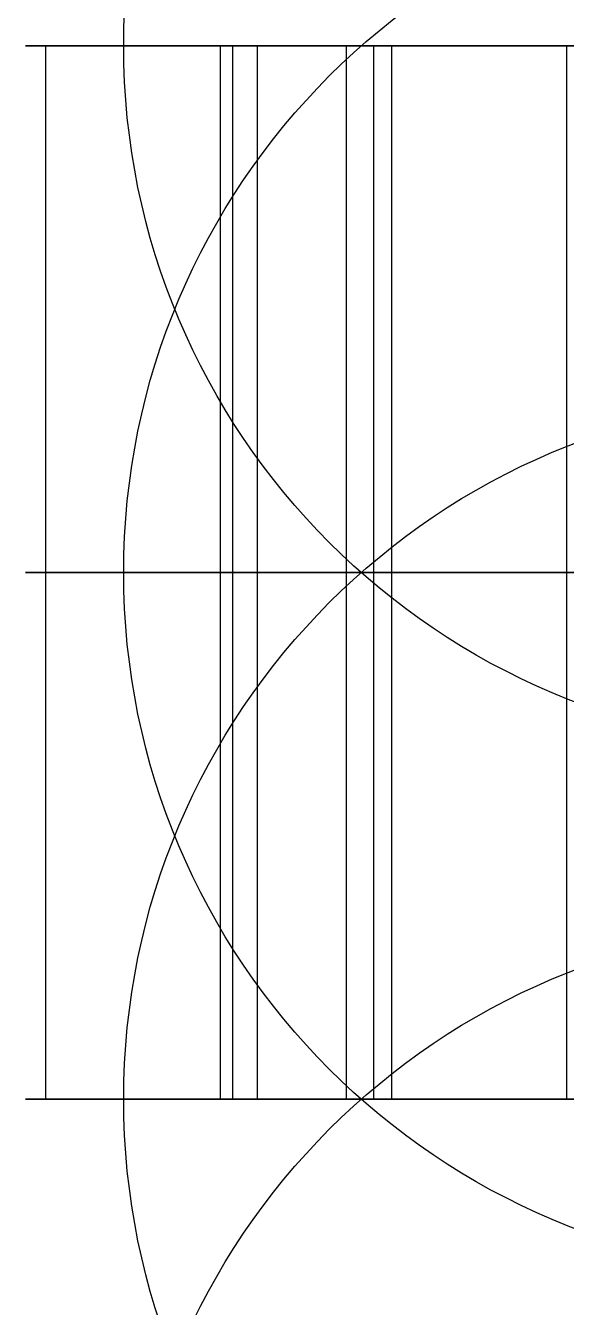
# Model space of a CAD drawing. Extents: x -60 to 60, y -153 to -30.
# Drawn here: x -4.56 to -1.48, y -91.19 to -83.88 of the extents above; entities that cross this region are included whole.
import ezdxf

# ---------------------------------------------------------------- set-up
doc = ezdxf.new("R2010")
doc.units = 0
doc.layers.add('Cut051006', color=7, linetype='CONTINUOUS')

msp = doc.modelspace()

# ---------------------------------------------------------------- linework, layer by layer
at = {"layer": 'Cut051006'}
for p, q in [((-4.44613, -84, 113.756), (-4.44613, -87, 113.756)), ((-4.44613, -84, 113.756), (-4.44613, -87, 113.756)), ((-4.44613, -84, 0.89395), (-4.44613, -87, 0.89395)), ((-4.44613, -84, 0.89395), (-4.44613, -87, 0.89395)), ((-3.4508, -84, 113.825), (-3.4508, -87, 113.825)), ((-3.4508, -84, 113.825), (-3.4508, -87, 113.825)), ((-3.4508, -84, 0.82435), (-3.4508, -87, 0.82435)), ((-3.4508, -84, 0.82435), (-3.4508, -87, 0.82435)), ((-3.38018, -84, 114.135), (-3.38018, -87, 114.135)), ((-3.38018, -84, 114.135), (-3.38018, -87, 114.135)), ((-3.38018, -84, 0.51508), (-3.38018, -87, 0.51508)), ((-3.38018, -84, 0.51508), (-3.38018, -87, 0.51508)), ((-3.23902, -84, 114.275), (-3.23902, -87, 114.275)), ((-3.23902, -84, 114.275), (-3.23902, -87, 114.275)), ((-3.23902, -84, 0.3751), (-3.23902, -87, 0.3751)), ((-3.23902, -84, 0.3751), (-3.23902, -87, 0.3751)), ((-2.73159, -84, 114.301), (-2.73159, -87, 114.301)), ((-2.73159, -84, 114.301), (-2.73159, -87, 114.301)), ((-2.73159, -84, 0.3485), (-2.73159, -87, 0.3485)), ((-2.73159, -84, 0.3485), (-2.73159, -87, 0.3485)), ((-2.57657, -84, 114.177), (-2.57657, -87, 114.177)), ((-2.57657, -84, 114.177), (-2.57657, -87, 114.177)), ((-2.57657, -84, 0.47296), (-2.57657, -87, 0.47296)), ((-2.57657, -84, 0.47296), (-2.57657, -87, 0.47296)), ((-2.47401, -84, 113.877), (-2.47401, -87, 113.877)), ((-2.47401, -84, 113.877), (-2.47401, -87, 113.877)), ((-2.47401, -84, 0.77316), (-2.47401, -87, 0.77316)), ((-2.47401, -84, 0.77316), (-2.47401, -87, 0.77316)), ((-1.47686, -84, 113.911), (-1.47686, -87, 113.911)), ((-1.47686, -84, 113.911), (-1.47686, -87, 113.911)), ((-1.47686, -84, 0.73833), (-1.47686, -87, 0.73833)), ((-1.47686, -84, 0.73833), (-1.47686, -87, 0.73833)), ((-4.44613, -87, 113.756), (-4.44613, -90, 113.756)), ((-4.44613, -87, 113.756), (-4.44613, -90, 113.756)), ((-4.44613, -87, 0.89395), (-4.44613, -90, 0.89395)), ((-4.44613, -87, 0.89395), (-4.44613, -90, 0.89395)), ((-3.4508, -87, 113.825), (-3.4508, -90, 113.825)), ((-3.4508, -87, 113.825), (-3.4508, -90, 113.825)), ((-3.4508, -87, 0.82435), (-3.4508, -90, 0.82435)), ((-3.4508, -87, 0.82435), (-3.4508, -90, 0.82435)), ((-3.38018, -87, 114.135), (-3.38018, -90, 114.135)), ((-3.38018, -87, 114.135), (-3.38018, -90, 114.135)), ((-3.38018, -87, 0.51508), (-3.38018, -90, 0.51508)), ((-3.38018, -87, 0.51508), (-3.38018, -90, 0.51508)), ((-3.23902, -87, 114.275), (-3.23902, -90, 114.275)), ((-3.23902, -87, 114.275), (-3.23902, -90, 114.275)), ((-3.23902, -87, 0.3751), (-3.23902, -90, 0.3751)), ((-3.23902, -87, 0.3751), (-3.23902, -90, 0.3751)), ((-2.73159, -87, 114.301), (-2.73159, -90, 114.301)), ((-2.73159, -87, 114.301), (-2.73159, -90, 114.301)), ((-2.73159, -87, 0.3485), (-2.73159, -90, 0.3485)), ((-2.73159, -87, 0.3485), (-2.73159, -90, 0.3485)), ((-2.57657, -87, 114.177), (-2.57657, -90, 114.177)), ((-2.57657, -87, 114.177), (-2.57657, -90, 114.177)), ((-2.57657, -87, 0.47296), (-2.57657, -90, 0.47296)), ((-2.57657, -87, 0.47296), (-2.57657, -90, 0.47296)), ((-2.47401, -87, 113.877), (-2.47401, -90, 113.877)), ((-2.47401, -87, 113.877), (-2.47401, -90, 113.877)), ((-2.47401, -87, 0.77316), (-2.47401, -90, 0.77316)), ((-2.47401, -87, 0.77316), (-2.47401, -90, 0.77316)), ((-1.47686, -87, 113.911), (-1.47686, -90, 113.911)), ((-1.47686, -87, 113.911), (-1.47686, -90, 113.911)), ((-1.47686, -87, 0.73833), (-1.47686, -90, 0.73833)), ((-1.47686, -87, 0.73833), (-1.47686, -90, 0.73833))]:
    msp.add_line(p, q, dxfattribs=at)
for centre, radius in [((0, -90), 60), ((0, -90), 60), ((0, -93), 60), ((0, -93), 60), ((0, -84), 4), ((0, -84), 4), ((0, -87), 4), ((0, -87), 4), ((0, -87), 4), ((0, -87), 4), ((0, -90), 4), ((0, -90), 4), ((0, -90), 4), ((0, -90), 4), ((0, -93), 4), ((0, -93), 4)]:
    msp.add_circle(centre, radius, dxfattribs=at)
for points, degree in [([(-4.44613, -84, 113.756), (-4.52625, -84, 113.895), (-4.5591, -84, 114.052)], 2), ([(-4.5591, -84, 0.59752), (-4.52625, -84, 0.75474), (-4.44613, -84, 0.89395)], 2), ([(-4.44613, -84, 113.756), (-4.52625, -84, 113.895), (-4.5591, -84, 114.052)], 2), ([(-4.5591, -84, 0.59752), (-4.52625, -84, 0.75474), (-4.44613, -84, 0.89395)], 2), ([(-3.38018, -84, 114.135), (-3.39083, -84, 113.974), (-3.4508, -84, 113.825)], 2), ([(-3.4508, -84, 0.82435), (-3.39083, -84, 0.67534), (-3.38018, -84, 0.51508)], 2), ([(-3.38018, -84, 114.135), (-3.39083, -84, 113.974), (-3.4508, -84, 113.825)], 2), ([(-3.4508, -84, 0.82435), (-3.39083, -84, 0.67534), (-3.38018, -84, 0.51508)], 2), ([(-2.73159, -84, 114.301), (-3.23902, -84, 114.275)], 1), ([(-3.23902, -84, 0.3751), (-2.73159, -84, 0.3485)], 1), ([(-2.73159, -84, 114.301), (-3.23902, -84, 114.275)], 1), ([(-3.23902, -84, 0.3751), (-2.73159, -84, 0.3485)], 1), ([(-2.47401, -84, 113.877), (-2.54923, -84, 114.018), (-2.57657, -84, 114.177)], 2), ([(-2.57657, -84, 0.47296), (-2.54923, -84, 0.63124), (-2.47401, -84, 0.77316)], 2), ([(-2.47401, -84, 113.877), (-2.54923, -84, 114.018), (-2.57657, -84, 114.177)], 2), ([(-2.57657, -84, 0.47296), (-2.54923, -84, 0.63124), (-2.47401, -84, 0.77316)], 2), ([(-1.39549, -84, 114.218), (-1.41173, -84, 114.058), (-1.47686, -84, 113.911)], 2), ([(-1.47686, -84, 0.73833), (-1.41173, -84, 0.59152), (-1.39549, -84, 0.43172)], 2), ([(-1.39549, -84, 114.218), (-1.41173, -84, 114.058), (-1.47686, -84, 113.911)], 2), ([(-1.47686, -84, 0.73833), (-1.41173, -84, 0.59152), (-1.39549, -84, 0.43172)], 2), ([(-4.44613, -87, 113.756), (-4.52625, -87, 113.895), (-4.5591, -87, 114.052)], 2), ([(-4.5591, -87, 0.59752), (-4.52625, -87, 0.75474), (-4.44613, -87, 0.89395)], 2), ([(-4.44613, -87, 113.756), (-4.52625, -87, 113.895), (-4.5591, -87, 114.052)], 2), ([(-4.5591, -87, 0.59752), (-4.52625, -87, 0.75474), (-4.44613, -87, 0.89395)], 2), ([(-4.44613, -87, 113.756), (-4.52625, -87, 113.895), (-4.5591, -87, 114.052)], 2), ([(-4.5591, -87, 0.59752), (-4.52625, -87, 0.75474), (-4.44613, -87, 0.89395)], 2), ([(-4.44613, -87, 113.756), (-4.52625, -87, 113.895), (-4.5591, -87, 114.052)], 2), ([(-4.5591, -87, 0.59752), (-4.52625, -87, 0.75474), (-4.44613, -87, 0.89395)], 2), ([(-3.38018, -87, 114.135), (-3.39083, -87, 113.974), (-3.4508, -87, 113.825)], 2), ([(-3.4508, -87, 0.82435), (-3.39083, -87, 0.67534), (-3.38018, -87, 0.51508)], 2), ([(-3.38018, -87, 114.135), (-3.39083, -87, 113.974), (-3.4508, -87, 113.825)], 2), ([(-3.4508, -87, 0.82435), (-3.39083, -87, 0.67534), (-3.38018, -87, 0.51508)], 2), ([(-3.38018, -87, 114.135), (-3.39083, -87, 113.974), (-3.4508, -87, 113.825)], 2), ([(-3.4508, -87, 0.82435), (-3.39083, -87, 0.67534), (-3.38018, -87, 0.51508)], 2), ([(-3.38018, -87, 114.135), (-3.39083, -87, 113.974), (-3.4508, -87, 113.825)], 2), ([(-3.4508, -87, 0.82435), (-3.39083, -87, 0.67534), (-3.38018, -87, 0.51508)], 2), ([(-2.73159, -87, 114.301), (-3.23902, -87, 114.275)], 1), ([(-3.23902, -87, 0.3751), (-2.73159, -87, 0.3485)], 1), ([(-2.73159, -87, 114.301), (-3.23902, -87, 114.275)], 1), ([(-3.23902, -87, 0.3751), (-2.73159, -87, 0.3485)], 1), ([(-2.73159, -87, 114.301), (-3.23902, -87, 114.275)], 1), ([(-3.23902, -87, 0.3751), (-2.73159, -87, 0.3485)], 1), ([(-2.73159, -87, 114.301), (-3.23902, -87, 114.275)], 1), ([(-3.23902, -87, 0.3751), (-2.73159, -87, 0.3485)], 1), ([(-2.47401, -87, 113.877), (-2.54923, -87, 114.018), (-2.57657, -87, 114.177)], 2), ([(-2.57657, -87, 0.47296), (-2.54923, -87, 0.63124), (-2.47401, -87, 0.77316)], 2), ([(-2.47401, -87, 113.877), (-2.54923, -87, 114.018), (-2.57657, -87, 114.177)], 2), ([(-2.57657, -87, 0.47296), (-2.54923, -87, 0.63124), (-2.47401, -87, 0.77316)], 2), ([(-2.47401, -87, 113.877), (-2.54923, -87, 114.018), (-2.57657, -87, 114.177)], 2), ([(-2.57657, -87, 0.47296), (-2.54923, -87, 0.63124), (-2.47401, -87, 0.77316)], 2), ([(-2.47401, -87, 113.877), (-2.54923, -87, 114.018), (-2.57657, -87, 114.177)], 2), ([(-2.57657, -87, 0.47296), (-2.54923, -87, 0.63124), (-2.47401, -87, 0.77316)], 2), ([(-1.39549, -87, 114.218), (-1.41173, -87, 114.058), (-1.47686, -87, 113.911)], 2), ([(-1.47686, -87, 0.73833), (-1.41173, -87, 0.59152), (-1.39549, -87, 0.43172)], 2), ([(-1.39549, -87, 114.218), (-1.41173, -87, 114.058), (-1.47686, -87, 113.911)], 2), ([(-1.47686, -87, 0.73833), (-1.41173, -87, 0.59152), (-1.39549, -87, 0.43172)], 2), ([(-1.39549, -87, 114.218), (-1.41173, -87, 114.058), (-1.47686, -87, 113.911)], 2), ([(-1.47686, -87, 0.73833), (-1.41173, -87, 0.59152), (-1.39549, -87, 0.43172)], 2), ([(-1.39549, -87, 114.218), (-1.41173, -87, 114.058), (-1.47686, -87, 113.911)], 2), ([(-1.47686, -87, 0.73833), (-1.41173, -87, 0.59152), (-1.39549, -87, 0.43172)], 2), ([(-4.44613, -90, 113.756), (-4.52625, -90, 113.895), (-4.5591, -90, 114.052)], 2), ([(-4.5591, -90, 0.59752), (-4.52625, -90, 0.75474), (-4.44613, -90, 0.89395)], 2), ([(-4.44613, -90, 113.756), (-4.52625, -90, 113.895), (-4.5591, -90, 114.052)], 2), ([(-4.5591, -90, 0.59752), (-4.52625, -90, 0.75474), (-4.44613, -90, 0.89395)], 2), ([(-3.38018, -90, 114.135), (-3.39083, -90, 113.974), (-3.4508, -90, 113.825)], 2), ([(-3.4508, -90, 0.82435), (-3.39083, -90, 0.67534), (-3.38018, -90, 0.51508)], 2), ([(-3.38018, -90, 114.135), (-3.39083, -90, 113.974), (-3.4508, -90, 113.825)], 2), ([(-3.4508, -90, 0.82435), (-3.39083, -90, 0.67534), (-3.38018, -90, 0.51508)], 2), ([(-2.73159, -90, 114.301), (-3.23902, -90, 114.275)], 1), ([(-3.23902, -90, 0.3751), (-2.73159, -90, 0.3485)], 1), ([(-2.73159, -90, 114.301), (-3.23902, -90, 114.275)], 1), ([(-3.23902, -90, 0.3751), (-2.73159, -90, 0.3485)], 1), ([(-2.47401, -90, 113.877), (-2.54923, -90, 114.018), (-2.57657, -90, 114.177)], 2), ([(-2.57657, -90, 0.47296), (-2.54923, -90, 0.63124), (-2.47401, -90, 0.77316)], 2), ([(-2.47401, -90, 113.877), (-2.54923, -90, 114.018), (-2.57657, -90, 114.177)], 2), ([(-2.57657, -90, 0.47296), (-2.54923, -90, 0.63124), (-2.47401, -90, 0.77316)], 2), ([(-1.39549, -90, 114.218), (-1.41173, -90, 114.058), (-1.47686, -90, 113.911)], 2), ([(-1.47686, -90, 0.73833), (-1.41173, -90, 0.59152), (-1.39549, -90, 0.43172)], 2), ([(-1.39549, -90, 114.218), (-1.41173, -90, 114.058), (-1.47686, -90, 113.911)], 2), ([(-1.47686, -90, 0.73833), (-1.41173, -90, 0.59152), (-1.39549, -90, 0.43172)], 2)]:
    msp.add_open_spline(points, degree=degree, dxfattribs=at)
for points, degree, knots in [([(-3.4508, -84, 113.825), (-3.48163, -84, 113.749), (-3.53576, -84, 113.666), (-3.61836, -84, 113.6), (-3.70001, -84, 113.534), (-3.81092, -84, 113.487), (-3.92672, -84, 113.479), (-4.04244, -84, 113.471), (-4.15877, -84, 113.502), (-4.24885, -84, 113.556), (-4.33985, -84, 113.61), (-4.40492, -84, 113.684), (-4.44613, -84, 113.756)], 3, [0, 0, 0, 0, 0.558599, 0.558599, 0.558599, 1.1172, 1.1172, 1.1172, 1.6758, 1.6758, 1.6758, 2.2344, 2.2344, 2.2344, 2.2344]), ([(-4.44613, -84, 0.89395), (-4.40492, -84, 0.96571), (-4.33985, -84, 1.03973), (-4.24885, -84, 1.09372), (-4.15877, -84, 1.14797), (-4.04244, -84, 1.17884), (-3.92672, -84, 1.17019), (-3.81092, -84, 1.16265), (-3.70001, -84, 1.11589), (-3.61836, -84, 1.04963), (-3.53576, -84, 0.9835), (-3.48163, -84, 0.90115), (-3.4508, -84, 0.82435)], 3, [0, 0, 0, 0, 0.558599, 0.558599, 0.558599, 1.1172, 1.1172, 1.1172, 1.6758, 1.6758, 1.6758, 2.2344, 2.2344, 2.2344, 2.2344]), ([(-3.4508, -84, 113.825), (-3.48163, -84, 113.749), (-3.53576, -84, 113.666), (-3.61836, -84, 113.6), (-3.70001, -84, 113.534), (-3.81092, -84, 113.487), (-3.92672, -84, 113.479), (-4.04244, -84, 113.471), (-4.15877, -84, 113.502), (-4.24885, -84, 113.556), (-4.33985, -84, 113.61), (-4.40492, -84, 113.684), (-4.44613, -84, 113.756)], 3, [0, 0, 0, 0, 0.558599, 0.558599, 0.558599, 1.1172, 1.1172, 1.1172, 1.6758, 1.6758, 1.6758, 2.2344, 2.2344, 2.2344, 2.2344]), ([(-4.44613, -84, 0.89395), (-4.40492, -84, 0.96571), (-4.33985, -84, 1.03973), (-4.24885, -84, 1.09372), (-4.15877, -84, 1.14797), (-4.04244, -84, 1.17884), (-3.92672, -84, 1.17019), (-3.81092, -84, 1.16265), (-3.70001, -84, 1.11589), (-3.61836, -84, 1.04963), (-3.53576, -84, 0.9835), (-3.48163, -84, 0.90115), (-3.4508, -84, 0.82435)], 3, [0, 0, 0, 0, 0.558599, 0.558599, 0.558599, 1.1172, 1.1172, 1.1172, 1.6758, 1.6758, 1.6758, 2.2344, 2.2344, 2.2344, 2.2344]), ([(-3.23902, -84, 114.275), (-3.29213, -84, 114.272), (-3.33612, -84, 114.231), (-3.37728, -84, 114.188), (-3.38018, -84, 114.135)], 2, [0, 0, 0, 0.724386, 0.724386, 1.44877, 1.44877, 1.44877]), ([(-3.38018, -84, 0.51508), (-3.37728, -84, 0.46199), (-3.33612, -84, 0.41834), (-3.29213, -84, 0.37756), (-3.23902, -84, 0.3751)], 2, [0, 0, 0, 0.724386, 0.724386, 1.44877, 1.44877, 1.44877]), ([(-3.23902, -84, 114.275), (-3.29213, -84, 114.272), (-3.33612, -84, 114.231), (-3.37728, -84, 114.188), (-3.38018, -84, 114.135)], 2, [0, 0, 0, 0.724386, 0.724386, 1.44877, 1.44877, 1.44877]), ([(-3.38018, -84, 0.51508), (-3.37728, -84, 0.46199), (-3.33612, -84, 0.41834), (-3.29213, -84, 0.37756), (-3.23902, -84, 0.3751)], 2, [0, 0, 0, 0.724386, 0.724386, 1.44877, 1.44877, 1.44877]), ([(-2.57657, -84, 114.177), (-2.58501, -84, 114.229), (-2.6305, -84, 114.268), (-2.67852, -84, 114.304), (-2.73159, -84, 114.301)], 2, [0, 0, 0, 0.724386, 0.724386, 1.44877, 1.44877, 1.44877]), ([(-2.73159, -84, 0.3485), (-2.67852, -84, 0.3454), (-2.6305, -84, 0.38136), (-2.58501, -84, 0.42047), (-2.57657, -84, 0.47296)], 2, [0, 0, 0, 0.724386, 0.724386, 1.44877, 1.44877, 1.44877]), ([(-2.57657, -84, 114.177), (-2.58501, -84, 114.229), (-2.6305, -84, 114.268), (-2.67852, -84, 114.304), (-2.73159, -84, 114.301)], 2, [0, 0, 0, 0.724386, 0.724386, 1.44877, 1.44877, 1.44877]), ([(-2.73159, -84, 0.3485), (-2.67852, -84, 0.3454), (-2.6305, -84, 0.38136), (-2.58501, -84, 0.42047), (-2.57657, -84, 0.47296)], 2, [0, 0, 0, 0.724386, 0.724386, 1.44877, 1.44877, 1.44877]), ([(-1.47686, -84, 113.911), (-1.51035, -84, 113.836), (-1.56732, -84, 113.755), (-1.65218, -84, 113.692), (-1.7361, -84, 113.629), (-1.84856, -84, 113.586), (-1.96455, -84, 113.582), (-2.08051, -84, 113.578), (-2.19569, -84, 113.613), (-2.28382, -84, 113.67), (-2.37288, -84, 113.727), (-2.43533, -84, 113.803), (-2.47401, -84, 113.877)], 3, [0, 0, 0, 0, 0.558599, 0.558599, 0.558599, 1.1172, 1.1172, 1.1172, 1.6758, 1.6758, 1.6758, 2.2344, 2.2344, 2.2344, 2.2344]), ([(-2.47401, -84, 0.77316), (-2.43533, -84, 0.84631), (-2.37288, -84, 0.92256), (-2.28382, -84, 0.97969), (-2.19569, -84, 1.03705), (-2.08051, -84, 1.07196), (-1.96455, -84, 1.06735), (-1.84856, -84, 1.06386), (-1.7361, -84, 1.021), (-1.65218, -84, 0.95763), (-1.56732, -84, 0.89443), (-1.51035, -84, 0.81401), (-1.47686, -84, 0.73833)], 3, [0, 0, 0, 0, 0.558599, 0.558599, 0.558599, 1.1172, 1.1172, 1.1172, 1.6758, 1.6758, 1.6758, 2.2344, 2.2344, 2.2344, 2.2344]), ([(-1.47686, -84, 113.911), (-1.51035, -84, 113.836), (-1.56732, -84, 113.755), (-1.65218, -84, 113.692), (-1.7361, -84, 113.629), (-1.84856, -84, 113.586), (-1.96455, -84, 113.582), (-2.08051, -84, 113.578), (-2.19569, -84, 113.613), (-2.28382, -84, 113.67), (-2.37288, -84, 113.727), (-2.43533, -84, 113.803), (-2.47401, -84, 113.877)], 3, [0, 0, 0, 0, 0.558599, 0.558599, 0.558599, 1.1172, 1.1172, 1.1172, 1.6758, 1.6758, 1.6758, 2.2344, 2.2344, 2.2344, 2.2344]), ([(-2.47401, -84, 0.77316), (-2.43533, -84, 0.84631), (-2.37288, -84, 0.92256), (-2.28382, -84, 0.97969), (-2.19569, -84, 1.03705), (-2.08051, -84, 1.07196), (-1.96455, -84, 1.06735), (-1.84856, -84, 1.06386), (-1.7361, -84, 1.021), (-1.65218, -84, 0.95763), (-1.56732, -84, 0.89443), (-1.51035, -84, 0.81401), (-1.47686, -84, 0.73833)], 3, [0, 0, 0, 0, 0.558599, 0.558599, 0.558599, 1.1172, 1.1172, 1.1172, 1.6758, 1.6758, 1.6758, 2.2344, 2.2344, 2.2344, 2.2344]), ([(-3.4508, -87, 113.825), (-3.48163, -87, 113.749), (-3.53576, -87, 113.666), (-3.61836, -87, 113.6), (-3.70001, -87, 113.534), (-3.81092, -87, 113.487), (-3.92672, -87, 113.479), (-4.04244, -87, 113.471), (-4.15877, -87, 113.502), (-4.24885, -87, 113.556), (-4.33985, -87, 113.61), (-4.40492, -87, 113.684), (-4.44613, -87, 113.756)], 3, [0, 0, 0, 0, 0.558599, 0.558599, 0.558599, 1.1172, 1.1172, 1.1172, 1.6758, 1.6758, 1.6758, 2.2344, 2.2344, 2.2344, 2.2344]), ([(-4.44613, -87, 0.89395), (-4.40492, -87, 0.96571), (-4.33985, -87, 1.03973), (-4.24885, -87, 1.09372), (-4.15877, -87, 1.14797), (-4.04244, -87, 1.17884), (-3.92672, -87, 1.17019), (-3.81092, -87, 1.16265), (-3.70001, -87, 1.11589), (-3.61836, -87, 1.04963), (-3.53576, -87, 0.9835), (-3.48163, -87, 0.90115), (-3.4508, -87, 0.82435)], 3, [0, 0, 0, 0, 0.558599, 0.558599, 0.558599, 1.1172, 1.1172, 1.1172, 1.6758, 1.6758, 1.6758, 2.2344, 2.2344, 2.2344, 2.2344]), ([(-3.4508, -87, 113.825), (-3.48163, -87, 113.749), (-3.53576, -87, 113.666), (-3.61836, -87, 113.6), (-3.70001, -87, 113.534), (-3.81092, -87, 113.487), (-3.92672, -87, 113.479), (-4.04244, -87, 113.471), (-4.15877, -87, 113.502), (-4.24885, -87, 113.556), (-4.33985, -87, 113.61), (-4.40492, -87, 113.684), (-4.44613, -87, 113.756)], 3, [0, 0, 0, 0, 0.558599, 0.558599, 0.558599, 1.1172, 1.1172, 1.1172, 1.6758, 1.6758, 1.6758, 2.2344, 2.2344, 2.2344, 2.2344]), ([(-4.44613, -87, 0.89395), (-4.40492, -87, 0.96571), (-4.33985, -87, 1.03973), (-4.24885, -87, 1.09372), (-4.15877, -87, 1.14797), (-4.04244, -87, 1.17884), (-3.92672, -87, 1.17019), (-3.81092, -87, 1.16265), (-3.70001, -87, 1.11589), (-3.61836, -87, 1.04963), (-3.53576, -87, 0.9835), (-3.48163, -87, 0.90115), (-3.4508, -87, 0.82435)], 3, [0, 0, 0, 0, 0.558599, 0.558599, 0.558599, 1.1172, 1.1172, 1.1172, 1.6758, 1.6758, 1.6758, 2.2344, 2.2344, 2.2344, 2.2344]), ([(-3.4508, -87, 113.825), (-3.48163, -87, 113.749), (-3.53576, -87, 113.666), (-3.61836, -87, 113.6), (-3.70001, -87, 113.534), (-3.81092, -87, 113.487), (-3.92672, -87, 113.479), (-4.04244, -87, 113.471), (-4.15877, -87, 113.502), (-4.24885, -87, 113.556), (-4.33985, -87, 113.61), (-4.40492, -87, 113.684), (-4.44613, -87, 113.756)], 3, [0, 0, 0, 0, 0.558599, 0.558599, 0.558599, 1.1172, 1.1172, 1.1172, 1.6758, 1.6758, 1.6758, 2.2344, 2.2344, 2.2344, 2.2344]), ([(-4.44613, -87, 0.89395), (-4.40492, -87, 0.96571), (-4.33985, -87, 1.03973), (-4.24885, -87, 1.09372), (-4.15877, -87, 1.14797), (-4.04244, -87, 1.17884), (-3.92672, -87, 1.17019), (-3.81092, -87, 1.16265), (-3.70001, -87, 1.11589), (-3.61836, -87, 1.04963), (-3.53576, -87, 0.9835), (-3.48163, -87, 0.90115), (-3.4508, -87, 0.82435)], 3, [0, 0, 0, 0, 0.558599, 0.558599, 0.558599, 1.1172, 1.1172, 1.1172, 1.6758, 1.6758, 1.6758, 2.2344, 2.2344, 2.2344, 2.2344]), ([(-3.4508, -87, 113.825), (-3.48163, -87, 113.749), (-3.53576, -87, 113.666), (-3.61836, -87, 113.6), (-3.70001, -87, 113.534), (-3.81092, -87, 113.487), (-3.92672, -87, 113.479), (-4.04244, -87, 113.471), (-4.15877, -87, 113.502), (-4.24885, -87, 113.556), (-4.33985, -87, 113.61), (-4.40492, -87, 113.684), (-4.44613, -87, 113.756)], 3, [0, 0, 0, 0, 0.558599, 0.558599, 0.558599, 1.1172, 1.1172, 1.1172, 1.6758, 1.6758, 1.6758, 2.2344, 2.2344, 2.2344, 2.2344]), ([(-4.44613, -87, 0.89395), (-4.40492, -87, 0.96571), (-4.33985, -87, 1.03973), (-4.24885, -87, 1.09372), (-4.15877, -87, 1.14797), (-4.04244, -87, 1.17884), (-3.92672, -87, 1.17019), (-3.81092, -87, 1.16265), (-3.70001, -87, 1.11589), (-3.61836, -87, 1.04963), (-3.53576, -87, 0.9835), (-3.48163, -87, 0.90115), (-3.4508, -87, 0.82435)], 3, [0, 0, 0, 0, 0.558599, 0.558599, 0.558599, 1.1172, 1.1172, 1.1172, 1.6758, 1.6758, 1.6758, 2.2344, 2.2344, 2.2344, 2.2344]), ([(-3.23902, -87, 114.275), (-3.29213, -87, 114.272), (-3.33612, -87, 114.231), (-3.37728, -87, 114.188), (-3.38018, -87, 114.135)], 2, [0, 0, 0, 0.724386, 0.724386, 1.44877, 1.44877, 1.44877]), ([(-3.38018, -87, 0.51508), (-3.37728, -87, 0.46199), (-3.33612, -87, 0.41834), (-3.29213, -87, 0.37756), (-3.23902, -87, 0.3751)], 2, [0, 0, 0, 0.724386, 0.724386, 1.44877, 1.44877, 1.44877]), ([(-3.23902, -87, 114.275), (-3.29213, -87, 114.272), (-3.33612, -87, 114.231), (-3.37728, -87, 114.188), (-3.38018, -87, 114.135)], 2, [0, 0, 0, 0.724386, 0.724386, 1.44877, 1.44877, 1.44877]), ([(-3.38018, -87, 0.51508), (-3.37728, -87, 0.46199), (-3.33612, -87, 0.41834), (-3.29213, -87, 0.37756), (-3.23902, -87, 0.3751)], 2, [0, 0, 0, 0.724386, 0.724386, 1.44877, 1.44877, 1.44877]), ([(-3.23902, -87, 114.275), (-3.29213, -87, 114.272), (-3.33612, -87, 114.231), (-3.37728, -87, 114.188), (-3.38018, -87, 114.135)], 2, [0, 0, 0, 0.724386, 0.724386, 1.44877, 1.44877, 1.44877]), ([(-3.38018, -87, 0.51508), (-3.37728, -87, 0.46199), (-3.33612, -87, 0.41834), (-3.29213, -87, 0.37756), (-3.23902, -87, 0.3751)], 2, [0, 0, 0, 0.724386, 0.724386, 1.44877, 1.44877, 1.44877]), ([(-3.23902, -87, 114.275), (-3.29213, -87, 114.272), (-3.33612, -87, 114.231), (-3.37728, -87, 114.188), (-3.38018, -87, 114.135)], 2, [0, 0, 0, 0.724386, 0.724386, 1.44877, 1.44877, 1.44877]), ([(-3.38018, -87, 0.51508), (-3.37728, -87, 0.46199), (-3.33612, -87, 0.41834), (-3.29213, -87, 0.37756), (-3.23902, -87, 0.3751)], 2, [0, 0, 0, 0.724386, 0.724386, 1.44877, 1.44877, 1.44877]), ([(-2.57657, -87, 114.177), (-2.58501, -87, 114.229), (-2.6305, -87, 114.268), (-2.67852, -87, 114.304), (-2.73159, -87, 114.301)], 2, [0, 0, 0, 0.724386, 0.724386, 1.44877, 1.44877, 1.44877]), ([(-2.73159, -87, 0.3485), (-2.67852, -87, 0.3454), (-2.6305, -87, 0.38136), (-2.58501, -87, 0.42047), (-2.57657, -87, 0.47296)], 2, [0, 0, 0, 0.724386, 0.724386, 1.44877, 1.44877, 1.44877]), ([(-2.57657, -87, 114.177), (-2.58501, -87, 114.229), (-2.6305, -87, 114.268), (-2.67852, -87, 114.304), (-2.73159, -87, 114.301)], 2, [0, 0, 0, 0.724386, 0.724386, 1.44877, 1.44877, 1.44877]), ([(-2.73159, -87, 0.3485), (-2.67852, -87, 0.3454), (-2.6305, -87, 0.38136), (-2.58501, -87, 0.42047), (-2.57657, -87, 0.47296)], 2, [0, 0, 0, 0.724386, 0.724386, 1.44877, 1.44877, 1.44877]), ([(-2.57657, -87, 114.177), (-2.58501, -87, 114.229), (-2.6305, -87, 114.268), (-2.67852, -87, 114.304), (-2.73159, -87, 114.301)], 2, [0, 0, 0, 0.724386, 0.724386, 1.44877, 1.44877, 1.44877]), ([(-2.73159, -87, 0.3485), (-2.67852, -87, 0.3454), (-2.6305, -87, 0.38136), (-2.58501, -87, 0.42047), (-2.57657, -87, 0.47296)], 2, [0, 0, 0, 0.724386, 0.724386, 1.44877, 1.44877, 1.44877]), ([(-2.57657, -87, 114.177), (-2.58501, -87, 114.229), (-2.6305, -87, 114.268), (-2.67852, -87, 114.304), (-2.73159, -87, 114.301)], 2, [0, 0, 0, 0.724386, 0.724386, 1.44877, 1.44877, 1.44877]), ([(-2.73159, -87, 0.3485), (-2.67852, -87, 0.3454), (-2.6305, -87, 0.38136), (-2.58501, -87, 0.42047), (-2.57657, -87, 0.47296)], 2, [0, 0, 0, 0.724386, 0.724386, 1.44877, 1.44877, 1.44877]), ([(-1.47686, -87, 113.911), (-1.51035, -87, 113.836), (-1.56732, -87, 113.755), (-1.65218, -87, 113.692), (-1.7361, -87, 113.629), (-1.84856, -87, 113.586), (-1.96455, -87, 113.582), (-2.08051, -87, 113.578), (-2.19569, -87, 113.613), (-2.28382, -87, 113.67), (-2.37288, -87, 113.727), (-2.43533, -87, 113.803), (-2.47401, -87, 113.877)], 3, [0, 0, 0, 0, 0.558599, 0.558599, 0.558599, 1.1172, 1.1172, 1.1172, 1.6758, 1.6758, 1.6758, 2.2344, 2.2344, 2.2344, 2.2344]), ([(-2.47401, -87, 0.77316), (-2.43533, -87, 0.84631), (-2.37288, -87, 0.92256), (-2.28382, -87, 0.97969), (-2.19569, -87, 1.03705), (-2.08051, -87, 1.07196), (-1.96455, -87, 1.06735), (-1.84856, -87, 1.06386), (-1.7361, -87, 1.021), (-1.65218, -87, 0.95763), (-1.56732, -87, 0.89443), (-1.51035, -87, 0.81401), (-1.47686, -87, 0.73833)], 3, [0, 0, 0, 0, 0.558599, 0.558599, 0.558599, 1.1172, 1.1172, 1.1172, 1.6758, 1.6758, 1.6758, 2.2344, 2.2344, 2.2344, 2.2344]), ([(-1.47686, -87, 113.911), (-1.51035, -87, 113.836), (-1.56732, -87, 113.755), (-1.65218, -87, 113.692), (-1.7361, -87, 113.629), (-1.84856, -87, 113.586), (-1.96455, -87, 113.582), (-2.08051, -87, 113.578), (-2.19569, -87, 113.613), (-2.28382, -87, 113.67), (-2.37288, -87, 113.727), (-2.43533, -87, 113.803), (-2.47401, -87, 113.877)], 3, [0, 0, 0, 0, 0.558599, 0.558599, 0.558599, 1.1172, 1.1172, 1.1172, 1.6758, 1.6758, 1.6758, 2.2344, 2.2344, 2.2344, 2.2344]), ([(-2.47401, -87, 0.77316), (-2.43533, -87, 0.84631), (-2.37288, -87, 0.92256), (-2.28382, -87, 0.97969), (-2.19569, -87, 1.03705), (-2.08051, -87, 1.07196), (-1.96455, -87, 1.06735), (-1.84856, -87, 1.06386), (-1.7361, -87, 1.021), (-1.65218, -87, 0.95763), (-1.56732, -87, 0.89443), (-1.51035, -87, 0.81401), (-1.47686, -87, 0.73833)], 3, [0, 0, 0, 0, 0.558599, 0.558599, 0.558599, 1.1172, 1.1172, 1.1172, 1.6758, 1.6758, 1.6758, 2.2344, 2.2344, 2.2344, 2.2344]), ([(-1.47686, -87, 113.911), (-1.51035, -87, 113.836), (-1.56732, -87, 113.755), (-1.65218, -87, 113.692), (-1.7361, -87, 113.629), (-1.84856, -87, 113.586), (-1.96455, -87, 113.582), (-2.08051, -87, 113.578), (-2.19569, -87, 113.613), (-2.28382, -87, 113.67), (-2.37288, -87, 113.727), (-2.43533, -87, 113.803), (-2.47401, -87, 113.877)], 3, [0, 0, 0, 0, 0.558599, 0.558599, 0.558599, 1.1172, 1.1172, 1.1172, 1.6758, 1.6758, 1.6758, 2.2344, 2.2344, 2.2344, 2.2344]), ([(-2.47401, -87, 0.77316), (-2.43533, -87, 0.84631), (-2.37288, -87, 0.92256), (-2.28382, -87, 0.97969), (-2.19569, -87, 1.03705), (-2.08051, -87, 1.07196), (-1.96455, -87, 1.06735), (-1.84856, -87, 1.06386), (-1.7361, -87, 1.021), (-1.65218, -87, 0.95763), (-1.56732, -87, 0.89443), (-1.51035, -87, 0.81401), (-1.47686, -87, 0.73833)], 3, [0, 0, 0, 0, 0.558599, 0.558599, 0.558599, 1.1172, 1.1172, 1.1172, 1.6758, 1.6758, 1.6758, 2.2344, 2.2344, 2.2344, 2.2344]), ([(-1.47686, -87, 113.911), (-1.51035, -87, 113.836), (-1.56732, -87, 113.755), (-1.65218, -87, 113.692), (-1.7361, -87, 113.629), (-1.84856, -87, 113.586), (-1.96455, -87, 113.582), (-2.08051, -87, 113.578), (-2.19569, -87, 113.613), (-2.28382, -87, 113.67), (-2.37288, -87, 113.727), (-2.43533, -87, 113.803), (-2.47401, -87, 113.877)], 3, [0, 0, 0, 0, 0.558599, 0.558599, 0.558599, 1.1172, 1.1172, 1.1172, 1.6758, 1.6758, 1.6758, 2.2344, 2.2344, 2.2344, 2.2344]), ([(-2.47401, -87, 0.77316), (-2.43533, -87, 0.84631), (-2.37288, -87, 0.92256), (-2.28382, -87, 0.97969), (-2.19569, -87, 1.03705), (-2.08051, -87, 1.07196), (-1.96455, -87, 1.06735), (-1.84856, -87, 1.06386), (-1.7361, -87, 1.021), (-1.65218, -87, 0.95763), (-1.56732, -87, 0.89443), (-1.51035, -87, 0.81401), (-1.47686, -87, 0.73833)], 3, [0, 0, 0, 0, 0.558599, 0.558599, 0.558599, 1.1172, 1.1172, 1.1172, 1.6758, 1.6758, 1.6758, 2.2344, 2.2344, 2.2344, 2.2344]), ([(-3.4508, -90, 113.825), (-3.48163, -90, 113.749), (-3.53576, -90, 113.666), (-3.61836, -90, 113.6), (-3.70001, -90, 113.534), (-3.81092, -90, 113.487), (-3.92672, -90, 113.479), (-4.04244, -90, 113.471), (-4.15877, -90, 113.502), (-4.24885, -90, 113.556), (-4.33985, -90, 113.61), (-4.40492, -90, 113.684), (-4.44613, -90, 113.756)], 3, [0, 0, 0, 0, 0.558599, 0.558599, 0.558599, 1.1172, 1.1172, 1.1172, 1.6758, 1.6758, 1.6758, 2.2344, 2.2344, 2.2344, 2.2344]), ([(-4.44613, -90, 0.89395), (-4.40492, -90, 0.96571), (-4.33985, -90, 1.03973), (-4.24885, -90, 1.09372), (-4.15877, -90, 1.14797), (-4.04244, -90, 1.17884), (-3.92672, -90, 1.17019), (-3.81092, -90, 1.16265), (-3.70001, -90, 1.11589), (-3.61836, -90, 1.04963), (-3.53576, -90, 0.9835), (-3.48163, -90, 0.90115), (-3.4508, -90, 0.82435)], 3, [0, 0, 0, 0, 0.558599, 0.558599, 0.558599, 1.1172, 1.1172, 1.1172, 1.6758, 1.6758, 1.6758, 2.2344, 2.2344, 2.2344, 2.2344]), ([(-3.4508, -90, 113.825), (-3.48163, -90, 113.749), (-3.53576, -90, 113.666), (-3.61836, -90, 113.6), (-3.70001, -90, 113.534), (-3.81092, -90, 113.487), (-3.92672, -90, 113.479), (-4.04244, -90, 113.471), (-4.15877, -90, 113.502), (-4.24885, -90, 113.556), (-4.33985, -90, 113.61), (-4.40492, -90, 113.684), (-4.44613, -90, 113.756)], 3, [0, 0, 0, 0, 0.558599, 0.558599, 0.558599, 1.1172, 1.1172, 1.1172, 1.6758, 1.6758, 1.6758, 2.2344, 2.2344, 2.2344, 2.2344]), ([(-4.44613, -90, 0.89395), (-4.40492, -90, 0.96571), (-4.33985, -90, 1.03973), (-4.24885, -90, 1.09372), (-4.15877, -90, 1.14797), (-4.04244, -90, 1.17884), (-3.92672, -90, 1.17019), (-3.81092, -90, 1.16265), (-3.70001, -90, 1.11589), (-3.61836, -90, 1.04963), (-3.53576, -90, 0.9835), (-3.48163, -90, 0.90115), (-3.4508, -90, 0.82435)], 3, [0, 0, 0, 0, 0.558599, 0.558599, 0.558599, 1.1172, 1.1172, 1.1172, 1.6758, 1.6758, 1.6758, 2.2344, 2.2344, 2.2344, 2.2344]), ([(-3.23902, -90, 114.275), (-3.29213, -90, 114.272), (-3.33612, -90, 114.231), (-3.37728, -90, 114.188), (-3.38018, -90, 114.135)], 2, [0, 0, 0, 0.724386, 0.724386, 1.44877, 1.44877, 1.44877]), ([(-3.38018, -90, 0.51508), (-3.37728, -90, 0.46199), (-3.33612, -90, 0.41834), (-3.29213, -90, 0.37756), (-3.23902, -90, 0.3751)], 2, [0, 0, 0, 0.724386, 0.724386, 1.44877, 1.44877, 1.44877]), ([(-3.23902, -90, 114.275), (-3.29213, -90, 114.272), (-3.33612, -90, 114.231), (-3.37728, -90, 114.188), (-3.38018, -90, 114.135)], 2, [0, 0, 0, 0.724386, 0.724386, 1.44877, 1.44877, 1.44877]), ([(-3.38018, -90, 0.51508), (-3.37728, -90, 0.46199), (-3.33612, -90, 0.41834), (-3.29213, -90, 0.37756), (-3.23902, -90, 0.3751)], 2, [0, 0, 0, 0.724386, 0.724386, 1.44877, 1.44877, 1.44877]), ([(-2.57657, -90, 114.177), (-2.58501, -90, 114.229), (-2.6305, -90, 114.268), (-2.67852, -90, 114.304), (-2.73159, -90, 114.301)], 2, [0, 0, 0, 0.724386, 0.724386, 1.44877, 1.44877, 1.44877]), ([(-2.73159, -90, 0.3485), (-2.67852, -90, 0.3454), (-2.6305, -90, 0.38136), (-2.58501, -90, 0.42047), (-2.57657, -90, 0.47296)], 2, [0, 0, 0, 0.724386, 0.724386, 1.44877, 1.44877, 1.44877]), ([(-2.57657, -90, 114.177), (-2.58501, -90, 114.229), (-2.6305, -90, 114.268), (-2.67852, -90, 114.304), (-2.73159, -90, 114.301)], 2, [0, 0, 0, 0.724386, 0.724386, 1.44877, 1.44877, 1.44877]), ([(-2.73159, -90, 0.3485), (-2.67852, -90, 0.3454), (-2.6305, -90, 0.38136), (-2.58501, -90, 0.42047), (-2.57657, -90, 0.47296)], 2, [0, 0, 0, 0.724386, 0.724386, 1.44877, 1.44877, 1.44877]), ([(-1.47686, -90, 113.911), (-1.51035, -90, 113.836), (-1.56732, -90, 113.755), (-1.65218, -90, 113.692), (-1.7361, -90, 113.629), (-1.84856, -90, 113.586), (-1.96455, -90, 113.582), (-2.08051, -90, 113.578), (-2.19569, -90, 113.613), (-2.28382, -90, 113.67), (-2.37288, -90, 113.727), (-2.43533, -90, 113.803), (-2.47401, -90, 113.877)], 3, [0, 0, 0, 0, 0.558599, 0.558599, 0.558599, 1.1172, 1.1172, 1.1172, 1.6758, 1.6758, 1.6758, 2.2344, 2.2344, 2.2344, 2.2344]), ([(-2.47401, -90, 0.77316), (-2.43533, -90, 0.84631), (-2.37288, -90, 0.92256), (-2.28382, -90, 0.97969), (-2.19569, -90, 1.03705), (-2.08051, -90, 1.07196), (-1.96455, -90, 1.06735), (-1.84856, -90, 1.06386), (-1.7361, -90, 1.021), (-1.65218, -90, 0.95763), (-1.56732, -90, 0.89443), (-1.51035, -90, 0.81401), (-1.47686, -90, 0.73833)], 3, [0, 0, 0, 0, 0.558599, 0.558599, 0.558599, 1.1172, 1.1172, 1.1172, 1.6758, 1.6758, 1.6758, 2.2344, 2.2344, 2.2344, 2.2344]), ([(-1.47686, -90, 113.911), (-1.51035, -90, 113.836), (-1.56732, -90, 113.755), (-1.65218, -90, 113.692), (-1.7361, -90, 113.629), (-1.84856, -90, 113.586), (-1.96455, -90, 113.582), (-2.08051, -90, 113.578), (-2.19569, -90, 113.613), (-2.28382, -90, 113.67), (-2.37288, -90, 113.727), (-2.43533, -90, 113.803), (-2.47401, -90, 113.877)], 3, [0, 0, 0, 0, 0.558599, 0.558599, 0.558599, 1.1172, 1.1172, 1.1172, 1.6758, 1.6758, 1.6758, 2.2344, 2.2344, 2.2344, 2.2344]), ([(-2.47401, -90, 0.77316), (-2.43533, -90, 0.84631), (-2.37288, -90, 0.92256), (-2.28382, -90, 0.97969), (-2.19569, -90, 1.03705), (-2.08051, -90, 1.07196), (-1.96455, -90, 1.06735), (-1.84856, -90, 1.06386), (-1.7361, -90, 1.021), (-1.65218, -90, 0.95763), (-1.56732, -90, 0.89443), (-1.51035, -90, 0.81401), (-1.47686, -90, 0.73833)], 3, [0, 0, 0, 0, 0.558599, 0.558599, 0.558599, 1.1172, 1.1172, 1.1172, 1.6758, 1.6758, 1.6758, 2.2344, 2.2344, 2.2344, 2.2344])]:
    msp.add_open_spline(points, degree=degree, knots=knots, dxfattribs=at)

doc.saveas('drawing.dxf')
